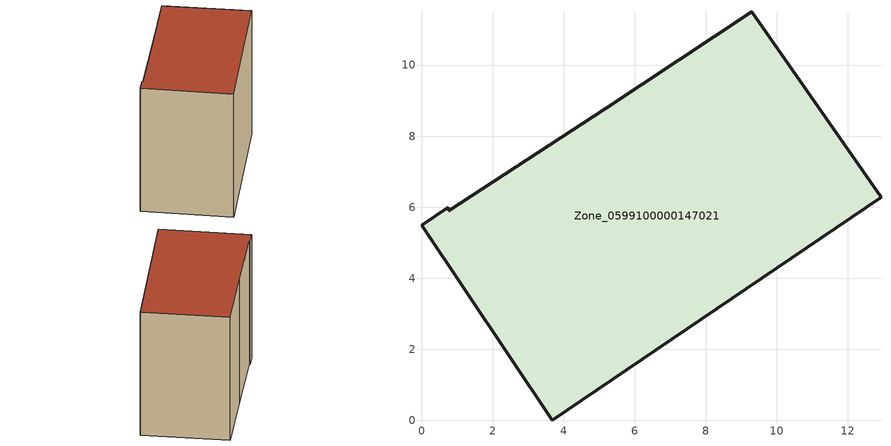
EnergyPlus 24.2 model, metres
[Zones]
Zone_0599100000147021
 floor ground (C_G): 5.17,8.77 9.3,11.51 12.93,6.29 3.68,0 0,5.49 0.75,6 0.77,5.91 z0
 wall outside (C_F): 3.68,0 12.93,6.29 9.3,11.51 5.17,8.77 0.77,5.91 0.75,6 0,5.49 3.68,0 z0:10.12
 roof outside (C_R): 9.3,11.51 5.17,8.77 0.77,5.91 0.75,6 0,5.49 3.68,0 12.93,6.29 z10.12
[BUILDING]
Pand.0599100000147021: North Axis=0; Terrain=City; Loads Convergence Tolerance Value=0.04; Temperature Convergence Tolerance Value=0.4; Solar Distribution=FullExterior; Maximum Number of Warmup Days=25; Minimum Number of Warmup Days=1
[Site:Location]
Rotterdam.The.Hague.AP_ZH_NLD Design_Conditions: Latitude=51.96; Longitude=4.45; Time Zone=1; Elevation=-4.5
[SITE:GROUNDTEMPERATURE:BUILDINGSURFACE]
18, 18, 18, 18, 18, 18, 18, 18, 18, 18, 18, 18
[MATERIAL] Thermal Absorptance=0.9; Solar Absorptance=0.7; Visible Absorptance=0.7
Name | Roughness | Thickness | Conductivity | Density | Specific Heat
G.TI.1946 | MediumSmooth | 0.15 | 1 | 540 | 1210
F.TI.1946 | Rough | 0.3 | 0.857143 | 1920 | 840
R.TI.1946 | MediumRough | 0.2 | 0.1 | 1500 | 1000
[CONSTRUCTION]
C_G: G.TI.1946
C_F: F.TI.1946
C_R: R.TI.1946
[ZONE]
Zone_0599100000147021: Type=1; Multiplier=1; Ceiling Height=Autocalculate; Volume=Autocalculate; Floor Area=autocalculate; Part of Total Floor Area=Yes
[ZONEINFILTRATION:DESIGNFLOWRATE]
Infil_Zone_0599100000147021: Zone or ZoneList or Space or SpaceList=Zone_0599100000147021; Schedule=AlwaysOn; Design Flow Rate Calculation Method=Flow/Area; Flow Rate per Floor Area=0.003; Constant Term Coefficient=1; Temperature Term Coefficient=0; Velocity Term Coefficient=0; Velocity Squared Term Coefficient=0
[HVACTEMPLATE:ZONE:IDEALLOADSAIRSYSTEM]
Zone_0599100000147021: Maximum Heating Supply Air Temperature=50; Minimum Cooling Supply Air Temperature=13; Maximum Heating Supply Air Humidity Ratio=0.0156; Minimum Cooling Supply Air Humidity Ratio=0.0077; Heating Limit=NoLimit; Cooling Limit=NoLimit; Dehumidification Control Type=ConstantSensibleHeatRatio; Cooling Sensible Heat Ratio=0.7; Dehumidification Setpoint=60; Humidification Control Type=None; Humidification Setpoint=30; Outdoor Air Method=None; Outdoor Air Flow Rate per Person=0.00944; Outdoor Air Flow Rate per Zone Floor Area=0; Outdoor Air Flow Rate per Zone=0; Demand Controlled Ventilation Type=None; Outdoor Air Economizer Type=NoEconomizer; Heat Recovery Type=None; Sensible Heat Recovery Effectiveness=0.7; Latent Heat Recovery Effectiveness=0.65
[ZONECONTROL:THERMOSTAT]
ThermostatControl_Zone_0599100000147021: Zone or ZoneList=Zone_0599100000147021; Control Type Schedule=DualSetpointControlType; Control 1=Thermostat_Zone_0599100000147021; Temperature Difference Between Cutout And Setpoint=0
[THERMOSTATSETPOINT:DUALSETPOINT]
Thermostat_Zone_0599100000147021: Heating Setpoint Temperature Schedule=HeatingSetpoint_Zone_0599100000147021; Cooling Setpoint Temperature Schedule=CoolingSetpoint_Zone_0599100000147021
[SCHEDULE:COMPACT]
HeatingSetpoint_Zone_0599100000147021: Through: 12/31, For: AllDays, Until: 24:00, 21
CoolingSetpoint_Zone_0599100000147021: Through: 12/31, For: AllDays, Until: 24:00, 24
DualSetpointControlType: Through: 12/31, For: AllDays, Until: 24:00, 4
AlwaysOn: Through: 12/31, For: AllDays, Until: 24:00, 1
